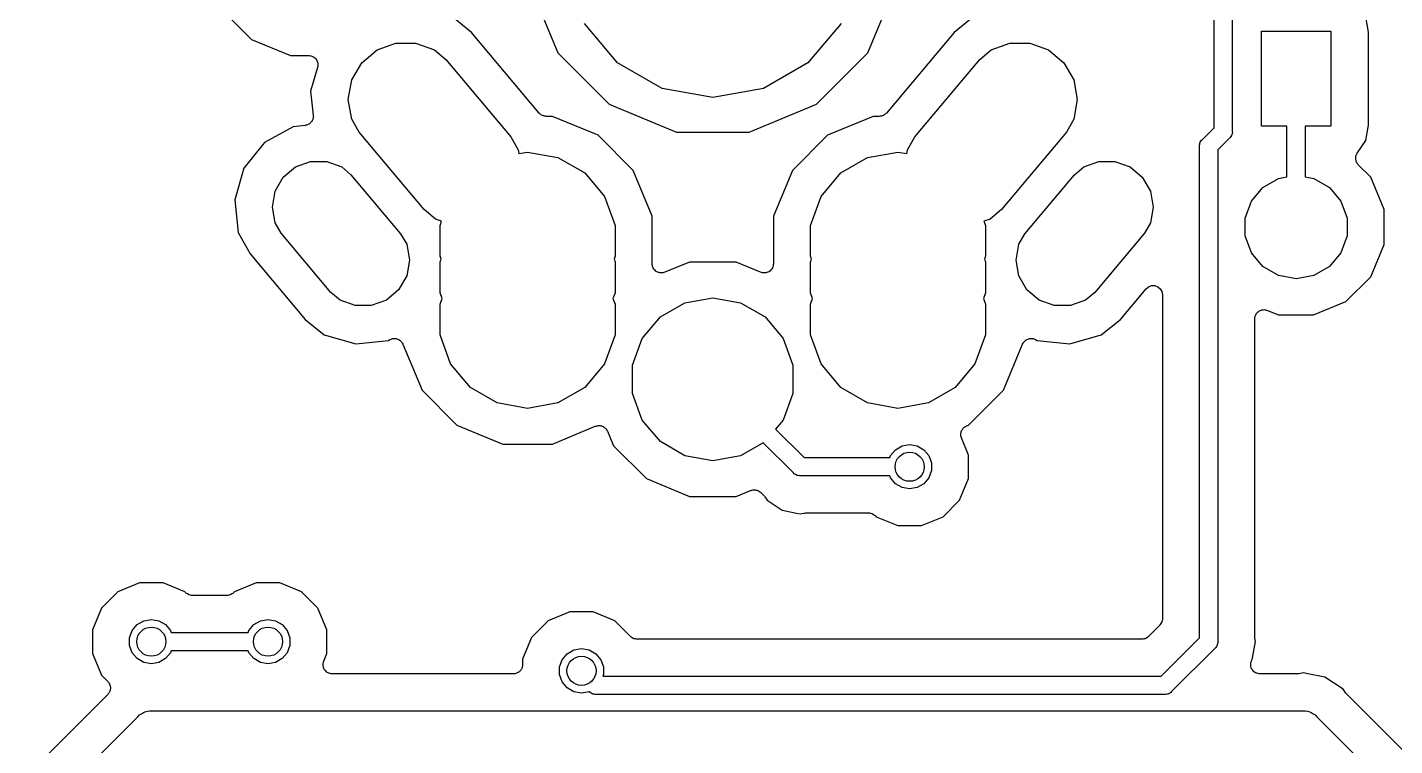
# Model space of a CAD drawing. Extents: x 61 to 194, y -153 to -61.
# Drawn here: x 117.6 to 136.35, y -99.93 to -90.07 of the extents above; entities that cross this region are included whole.
import ezdxf

# ---------------------------------------------------------------- set-up
doc = ezdxf.new("R2010")
doc.units = 0
doc.header["$MEASUREMENT"] = 0
doc.layers.add('BLACK', color=7, linetype='CONTINUOUS')

msp = doc.modelspace()

# ---------------------------------------------------------------- linework, layer by layer
at = {"layer": 'BLACK', "linetype": 'CONTINUOUS'}
for p, q in [((133.875, -91.4482), (133.875, -86.9518)), ((134.125, -86.9054), (134.125, -91.4945)), ((124.492, -89.4989), (124.874, -90.4207)), ((129.126, -90.4207), (129.508, -89.4989)), ((120.264, -89.8259), (120.674, -90.236)), ((123.69, -90.1397), (123.392, -89.9009)), ((130.608, -89.9009), (130.31, -90.1397)), ((135.995, -90.1375), (135.954, -89.9268)), ((124.619, -91.2466), (123.69, -90.1397)), ((125.695, -90.5557), (125.241, -90.0154)), ((128.759, -90.0154), (128.305, -90.5557)), ((130.31, -90.1397), (129.381, -91.2466)), ((134.525, -91.425), (134.525, -90.125)), ((134.525, -90.125), (135.475, -90.125)), ((135.475, -90.125), (135.475, -91.425)), ((135.995, -91.4125), (135.995, -90.1375)), ((120.674, -90.236), (121.21, -90.458)), ((122.185, -90.5554), (122.395, -90.3797)), ((122.395, -90.3797), (122.652, -90.2862)), ((122.652, -90.2862), (122.925, -90.2862)), ((122.925, -90.2862), (123.182, -90.3797)), ((123.182, -90.3797), (123.338, -90.5111)), ((130.662, -90.5111), (130.818, -90.3797)), ((130.818, -90.3797), (131.075, -90.2862)), ((131.075, -90.2862), (131.348, -90.2862)), ((131.348, -90.2862), (131.605, -90.3797)), ((131.605, -90.3797), (131.815, -90.5554)), ((121.21, -90.458), (121.458, -90.458)), ((121.458, -90.458), (121.465, -90.4592)), ((121.465, -90.4592), (121.472, -90.4588)), ((121.472, -90.4588), (121.487, -90.463)), ((121.487, -90.463), (121.502, -90.4657)), ((121.502, -90.4657), (121.508, -90.4691)), ((121.508, -90.4691), (121.515, -90.4711)), ((121.515, -90.4711), (121.527, -90.4801)), ((121.527, -90.4801), (121.54, -90.4877)), ((121.54, -90.4877), (121.545, -90.4931)), ((121.545, -90.4931), (121.55, -90.4972)), ((121.55, -90.4972), (121.559, -90.5098)), ((121.559, -90.5098), (121.568, -90.5215)), ((121.568, -90.5215), (121.571, -90.5281)), ((121.571, -90.5281), (121.575, -90.5339)), ((121.575, -90.5339), (121.578, -90.5486)), ((121.578, -90.5486), (121.583, -90.5629)), ((121.583, -90.5629), (121.583, -90.5699)), ((121.583, -90.5699), (121.585, -90.5767)), ((122.049, -90.7921), (122.185, -90.5554)), ((123.338, -90.5111), (124.229, -91.5726)), ((124.874, -90.4207), (125.579, -91.1262)), ((126.305, -90.9084), (125.695, -90.5557)), ((128.305, -90.5557), (127.695, -90.9084)), ((128.421, -91.1262), (129.126, -90.4207)), ((129.771, -91.5726), (130.662, -90.5111)), ((131.815, -90.5554), (131.951, -90.7921)), ((121.58, -90.6205), (121.485, -90.9472)), ((121.581, -90.6136), (121.58, -90.6205)), ((121.583, -90.6071), (121.581, -90.6136)), ((121.585, -90.5767), (121.583, -90.5918)), ((121.583, -90.5918), (121.583, -90.6071)), ((122.001, -91.0612), (122.049, -90.7921)), ((127, -91.0309), (126.305, -90.9084)), ((127.695, -90.9084), (127, -91.0309)), ((131.951, -90.7921), (131.999, -91.0612)), ((121.485, -90.9472), (121.521, -91.2766)), ((122.049, -91.3304), (122.001, -91.0612)), ((125.579, -91.1262), (126.501, -91.508)), ((127.499, -91.508), (128.421, -91.1262)), ((131.999, -91.0612), (131.951, -91.3304)), ((121.518, -91.3207), (121.514, -91.3308)), ((121.519, -91.3096), (121.518, -91.3207)), ((121.522, -91.2988), (121.519, -91.3096)), ((121.521, -91.2766), (121.52, -91.2877)), ((121.52, -91.2877), (121.522, -91.2988)), ((124.627, -91.2538), (124.619, -91.2466)), ((124.634, -91.2623), (124.627, -91.2538)), ((124.644, -91.2678), (124.634, -91.2623)), ((124.652, -91.275), (124.644, -91.2678)), ((124.663, -91.2788), (124.652, -91.275)), ((124.673, -91.2843), (124.663, -91.2788)), ((124.683, -91.2863), (124.673, -91.2843)), ((124.694, -91.2901), (124.683, -91.2863)), ((124.705, -91.2901), (124.694, -91.2901)), ((124.716, -91.292), (124.705, -91.2901)), ((124.8, -91.292), (124.716, -91.292)), ((125.428, -91.552), (124.8, -91.292)), ((129.2, -91.292), (128.572, -91.552)), ((129.284, -91.292), (129.2, -91.292)), ((129.295, -91.2901), (129.284, -91.292)), ((129.306, -91.2901), (129.295, -91.2901)), ((129.317, -91.2863), (129.306, -91.2901)), ((129.327, -91.2843), (129.317, -91.2863)), ((129.337, -91.2788), (129.327, -91.2843)), ((129.348, -91.275), (129.337, -91.2788)), ((129.356, -91.2678), (129.348, -91.275)), ((129.366, -91.2623), (129.356, -91.2678)), ((129.373, -91.2538), (129.366, -91.2623)), ((129.381, -91.2466), (129.373, -91.2538)), ((121.247, -91.4344), (120.852, -91.6512)), ((121.409, -91.4167), (121.247, -91.4344)), ((121.419, -91.4136), (121.409, -91.4167)), ((121.43, -91.4124), (121.419, -91.4136)), ((121.44, -91.4075), (121.43, -91.4124)), ((121.451, -91.4044), (121.44, -91.4075)), ((121.46, -91.3978), (121.451, -91.4044)), ((121.47, -91.3929), (121.46, -91.3978)), ((121.478, -91.3849), (121.47, -91.3929)), ((121.487, -91.3783), (121.478, -91.3849)), ((121.493, -91.3691), (121.487, -91.3783)), ((121.501, -91.361), (121.493, -91.3691)), ((121.505, -91.3509), (121.501, -91.361)), ((121.511, -91.3416), (121.505, -91.3509)), ((121.514, -91.3308), (121.511, -91.3416)), ((122.151, -91.5074), (122.049, -91.3304)), ((123.042, -92.5689), (122.151, -91.5074)), ((126.501, -91.508), (127.499, -91.508)), ((131.849, -91.5074), (130.958, -92.5689)), ((131.951, -91.3304), (131.849, -91.5074)), ((133.715, -91.6078), (133.875, -91.4482)), ((134.125, -91.4945), (134.126, -91.5111)), ((134.875, -91.425), (134.525, -91.425)), ((134.875, -92.1228), (134.875, -91.425)), ((135.475, -91.425), (135.125, -91.425)), ((135.125, -91.425), (135.125, -92.1228)), ((135.954, -91.6232), (135.995, -91.4125)), ((120.852, -91.6512), (120.57, -92.0027)), ((124.229, -91.5726), (124.331, -91.7496)), ((125.908, -92.0325), (125.428, -91.552)), ((128.572, -91.552), (128.092, -92.0325)), ((129.669, -91.7496), (129.771, -91.5726)), ((133.674, -91.6889), (133.678, -91.6729)), ((133.675, -91.7055), (133.674, -91.6889)), ((133.678, -91.6729), (133.681, -91.6566)), ((133.681, -91.6566), (133.684, -91.6518)), ((133.684, -91.6518), (133.685, -91.6464)), ((133.685, -91.6464), (133.694, -91.6328)), ((133.694, -91.6328), (133.703, -91.6184)), ((133.703, -91.6184), (133.715, -91.6078)), ((134.085, -91.5922), (133.925, -91.7518)), ((134.097, -91.5816), (134.085, -91.5922)), ((134.106, -91.5672), (134.097, -91.5816)), ((134.115, -91.5536), (134.106, -91.5672)), ((134.116, -91.5482), (134.115, -91.5536)), ((134.119, -91.5434), (134.116, -91.5482)), ((134.122, -91.5271), (134.119, -91.5434)), ((134.126, -91.5111), (134.122, -91.5271)), ((135.838, -91.7968), (135.954, -91.6232)), ((124.331, -91.7496), (124.341, -91.8025)), ((124.341, -91.8025), (124.46, -91.7815)), ((124.46, -91.7815), (124.877, -91.855)), ((124.877, -91.855), (125.243, -92.0666)), ((128.757, -92.0666), (129.123, -91.855)), ((129.123, -91.855), (129.54, -91.7815)), ((129.54, -91.7815), (129.659, -91.8025)), ((129.659, -91.8025), (129.669, -91.7496)), ((133.675, -98.4482), (133.675, -91.7055)), ((133.925, -91.7518), (133.925, -98.4946)), ((135.817, -91.8784), (135.818, -91.8578)), ((135.817, -91.8797), (135.817, -91.8784)), ((135.817, -91.8811), (135.817, -91.8797)), ((135.823, -91.901), (135.817, -91.8811)), ((135.818, -91.8578), (135.82, -91.8371)), ((135.82, -91.8344), (135.829, -91.8157)), ((135.82, -91.8358), (135.82, -91.8344)), ((135.82, -91.8371), (135.82, -91.8358)), ((135.829, -91.8157), (135.838, -91.7968)), ((120.57, -92.0027), (120.444, -92.4354)), ((121.109, -92.1282), (121.277, -91.9865)), ((121.277, -91.9865), (121.484, -91.9111)), ((121.484, -91.9111), (121.705, -91.9111)), ((121.705, -91.9111), (121.912, -91.9865)), ((121.912, -91.9865), (122.038, -92.0925)), ((125.243, -92.0666), (125.515, -92.3907)), ((126.168, -92.6603), (125.908, -92.0325)), ((128.092, -92.0325), (127.832, -92.6603)), ((128.485, -92.3907), (128.757, -92.0666)), ((131.962, -92.0925), (132.088, -91.9865)), ((132.088, -91.9865), (132.295, -91.9111)), ((132.295, -91.9111), (132.516, -91.9111)), ((132.516, -91.9111), (132.723, -91.9865)), ((132.723, -91.9865), (132.891, -92.1282)), ((135.828, -91.921), (135.823, -91.901)), ((135.829, -91.9221), (135.828, -91.921)), ((135.829, -91.9235), (135.829, -91.9221)), ((135.841, -91.9402), (135.829, -91.9235)), ((135.853, -91.9571), (135.841, -91.9402)), ((136.023, -92.1266), (135.853, -91.9571)), ((120.998, -92.3191), (121.109, -92.1282)), ((122.038, -92.0925), (122.719, -92.904)), ((131.281, -92.904), (131.962, -92.0925)), ((132.891, -92.1282), (133.002, -92.3191)), ((134.544, -92.2667), (134.757, -92.1435)), ((134.757, -92.1435), (134.875, -92.1228)), ((135.125, -92.1228), (135.243, -92.1435)), ((135.243, -92.1435), (135.456, -92.2667)), ((136.207, -92.57), (136.023, -92.1266)), ((120.444, -92.4354), (120.493, -92.8835)), ((120.96, -92.5361), (120.998, -92.3191)), ((125.515, -92.3907), (125.66, -92.7884)), ((128.34, -92.7884), (128.485, -92.3907)), ((133.002, -92.3191), (133.04, -92.5361)), ((134.386, -92.4554), (134.544, -92.2667)), ((135.456, -92.2667), (135.614, -92.4554)), ((120.998, -92.7532), (120.96, -92.5361)), ((123.198, -92.7003), (123.042, -92.5689)), ((130.958, -92.5689), (130.802, -92.7003)), ((133.04, -92.5361), (133.002, -92.7532)), ((134.302, -92.6868), (134.386, -92.4554)), ((135.614, -92.4554), (135.698, -92.6868)), ((136.207, -93.05), (136.207, -92.57)), ((121.081, -92.896), (120.998, -92.7532)), ((123.281, -92.7304), (123.198, -92.7003)), ((123.26, -92.7884), (123.281, -92.7304)), ((123.26, -93.2116), (123.26, -92.7884)), ((125.66, -92.7884), (125.66, -93.2116)), ((126.168, -93.3141), (126.168, -92.6603)), ((127.832, -92.6603), (127.832, -93.3141)), ((128.34, -93.2116), (128.34, -92.7884)), ((130.802, -92.7003), (130.719, -92.7304)), ((130.719, -92.7304), (130.74, -92.7884)), ((130.74, -92.7884), (130.74, -93.2116)), ((133.002, -92.7532), (132.919, -92.896)), ((134.302, -92.9332), (134.302, -92.6868)), ((135.698, -92.6868), (135.698, -92.9332)), ((120.493, -92.8835), (120.655, -93.1789)), ((121.762, -93.7075), (121.081, -92.896)), ((122.719, -92.904), (122.802, -93.0468)), ((131.198, -93.0468), (131.281, -92.904)), ((132.919, -92.896), (132.238, -93.7075)), ((134.386, -93.1646), (134.302, -92.9332)), ((135.698, -92.9332), (135.614, -93.1646)), ((120.655, -93.1789), (121.409, -94.0776)), ((122.802, -93.0468), (122.84, -93.2639)), ((131.16, -93.2639), (131.198, -93.0468)), ((134.544, -93.3533), (134.386, -93.1646)), ((135.614, -93.1646), (135.456, -93.3533)), ((136.023, -93.4934), (136.207, -93.05)), ((122.84, -93.2639), (122.802, -93.4809)), ((123.274, -93.25), (123.26, -93.2116)), ((123.26, -93.2884), (123.274, -93.25)), ((123.26, -93.7116), (123.26, -93.2884)), ((125.66, -93.2116), (125.646, -93.25)), ((125.646, -93.25), (125.66, -93.2884)), ((125.66, -93.2884), (125.66, -93.7116)), ((126.17, -93.3277), (126.168, -93.3141)), ((126.171, -93.3416), (126.17, -93.3277)), ((126.174, -93.3493), (126.171, -93.3416)), ((126.176, -93.3575), (126.174, -93.3493)), ((126.183, -93.3695), (126.176, -93.3575)), ((126.188, -93.3823), (126.183, -93.3695)), ((126.194, -93.3885), (126.188, -93.3823)), ((126.68, -93.292), (126.344, -93.4314)), ((127.32, -93.292), (126.68, -93.292)), ((127.656, -93.4314), (127.32, -93.292)), ((127.812, -93.3823), (127.806, -93.3885)), ((127.817, -93.3695), (127.812, -93.3823)), ((127.824, -93.3575), (127.817, -93.3695)), ((127.826, -93.3493), (127.824, -93.3575)), ((127.829, -93.3416), (127.826, -93.3493)), ((127.83, -93.3277), (127.829, -93.3416)), ((127.832, -93.3141), (127.83, -93.3277)), ((128.354, -93.25), (128.34, -93.2116)), ((128.34, -93.2884), (128.354, -93.25)), ((128.34, -93.7116), (128.34, -93.2884)), ((130.74, -93.2116), (130.726, -93.25)), ((130.726, -93.25), (130.74, -93.2884)), ((130.74, -93.2884), (130.74, -93.7116)), ((131.198, -93.4809), (131.16, -93.2639)), ((134.757, -93.4765), (134.544, -93.3533)), ((135.456, -93.3533), (135.243, -93.4765)), ((122.802, -93.4809), (122.691, -93.6718)), ((126.198, -93.3957), (126.194, -93.3885)), ((126.208, -93.4046), (126.198, -93.3957)), ((126.218, -93.4148), (126.208, -93.4046)), ((126.225, -93.4187), (126.218, -93.4148)), ((126.231, -93.4241), (126.225, -93.4187)), ((126.245, -93.4288), (126.231, -93.4241)), ((126.257, -93.4352), (126.245, -93.4288)), ((126.265, -93.4363), (126.257, -93.4352)), ((126.273, -93.4391), (126.265, -93.4363)), ((126.287, -93.4391), (126.273, -93.4391)), ((126.301, -93.4409), (126.287, -93.4391)), ((126.309, -93.4391), (126.301, -93.4409)), ((126.317, -93.4391), (126.309, -93.4391)), ((126.33, -93.4344), (126.317, -93.4391)), ((126.344, -93.4314), (126.33, -93.4344)), ((127.67, -93.4344), (127.656, -93.4314)), ((127.683, -93.4391), (127.67, -93.4344)), ((127.691, -93.4391), (127.683, -93.4391)), ((127.699, -93.4409), (127.691, -93.4391)), ((127.713, -93.4391), (127.699, -93.4409)), ((127.727, -93.4391), (127.713, -93.4391)), ((127.735, -93.4363), (127.727, -93.4391)), ((127.743, -93.4352), (127.735, -93.4363)), ((127.755, -93.4288), (127.743, -93.4352)), ((127.768, -93.4241), (127.755, -93.4288)), ((127.775, -93.4187), (127.768, -93.4241)), ((127.782, -93.4148), (127.775, -93.4187)), ((127.792, -93.4046), (127.782, -93.4148)), ((127.802, -93.3957), (127.792, -93.4046)), ((127.806, -93.3885), (127.802, -93.3957)), ((131.309, -93.6718), (131.198, -93.4809)), ((135, -93.5193), (134.757, -93.4765)), ((135.243, -93.4765), (135, -93.5193)), ((135.683, -93.8328), (136.023, -93.4934)), ((121.888, -93.8135), (121.762, -93.7075)), ((122.691, -93.6718), (122.523, -93.8135)), ((123.289, -93.79), (123.26, -93.7116)), ((125.66, -93.7116), (125.631, -93.79)), ((128.369, -93.79), (128.34, -93.7116)), ((130.74, -93.7116), (130.711, -93.79)), ((131.477, -93.8135), (131.309, -93.6718)), ((132.238, -93.7075), (132.112, -93.8135)), ((132.591, -94.0776), (132.943, -93.6583)), ((132.943, -93.6583), (132.977, -93.63)), ((132.977, -93.63), (133.018, -93.6149)), ((133.018, -93.6149), (133.062, -93.6149)), ((133.062, -93.6149), (133.104, -93.63)), ((133.104, -93.63), (133.137, -93.6583)), ((133.137, -93.6583), (133.159, -93.6965)), ((133.159, -93.6965), (133.167, -93.74)), ((133.167, -93.74), (133.167, -93.74)), ((133.167, -93.74), (133.167, -98.1852)), ((122.095, -93.8889), (121.888, -93.8135)), ((122.316, -93.8889), (122.095, -93.8889)), ((122.523, -93.8135), (122.316, -93.8889)), ((123.26, -93.8684), (123.289, -93.79)), ((123.26, -94.2916), (123.26, -93.8684)), ((125.631, -93.79), (125.66, -93.8684)), ((125.66, -93.8684), (125.66, -94.2916)), ((126.282, -94.0444), (126.618, -93.8504)), ((126.618, -93.8504), (127, -93.783)), ((127, -93.783), (127.382, -93.8504)), ((127.382, -93.8504), (127.718, -94.0444)), ((128.34, -93.8684), (128.369, -93.79)), ((128.34, -94.2916), (128.34, -93.8684)), ((130.711, -93.79), (130.74, -93.8684)), ((130.74, -93.8684), (130.74, -94.2916)), ((131.684, -93.8889), (131.477, -93.8135)), ((131.905, -93.8889), (131.684, -93.8889)), ((132.112, -93.8135), (131.905, -93.8889)), ((134.53, -93.9489), (134.538, -93.946)), ((134.538, -93.946), (134.552, -93.946)), ((134.552, -93.946), (134.566, -93.9442)), ((134.566, -93.9442), (134.574, -93.946)), ((134.574, -93.946), (134.582, -93.946)), ((134.582, -93.946), (134.595, -93.9508)), ((135.24, -94.0165), (135.683, -93.8328)), ((121.409, -94.0776), (121.672, -94.2885)), ((126.033, -94.3415), (126.282, -94.0444)), ((127.718, -94.0444), (127.967, -94.3415)), ((132.328, -94.2885), (132.591, -94.0776)), ((134.433, -94.0711), (134.435, -94.0575)), ((134.433, -98.4252), (134.433, -94.0711)), ((134.435, -94.0575), (134.436, -94.0436)), ((134.436, -94.0436), (134.439, -94.0359)), ((134.439, -94.0359), (134.441, -94.0277)), ((134.441, -94.0277), (134.448, -94.0157)), ((134.448, -94.0157), (134.453, -94.0029)), ((134.453, -94.0029), (134.459, -93.9967)), ((134.459, -93.9967), (134.463, -93.9895)), ((134.463, -93.9895), (134.473, -93.9806)), ((134.473, -93.9806), (134.483, -93.9704)), ((134.483, -93.9704), (134.49, -93.9665)), ((134.49, -93.9665), (134.496, -93.9611)), ((134.496, -93.9611), (134.51, -93.9564)), ((134.51, -93.9564), (134.522, -93.95)), ((134.522, -93.95), (134.53, -93.9489)), ((134.595, -93.9508), (134.609, -93.9538)), ((134.609, -93.9538), (134.76, -94.0165)), ((134.76, -94.0165), (135.24, -94.0165)), ((121.672, -94.2885), (122.105, -94.4147)), ((123.405, -94.6893), (123.26, -94.2916)), ((125.66, -94.2916), (125.515, -94.6893)), ((128.485, -94.6893), (128.34, -94.2916)), ((130.74, -94.2916), (130.595, -94.6893)), ((131.895, -94.4147), (132.328, -94.2885)), ((122.105, -94.4147), (122.553, -94.3656)), ((122.553, -94.3656), (122.573, -94.3547)), ((122.573, -94.3547), (122.59, -94.3489)), ((122.59, -94.3489), (122.606, -94.342)), ((122.606, -94.342), (122.61, -94.3418)), ((122.61, -94.3418), (122.614, -94.3405)), ((122.614, -94.3405), (122.632, -94.3409)), ((122.632, -94.3409), (122.65, -94.3401)), ((122.65, -94.3401), (122.654, -94.3414)), ((122.654, -94.3414), (122.658, -94.3415)), ((122.658, -94.3415), (122.675, -94.348)), ((122.675, -94.348), (122.692, -94.3534)), ((122.692, -94.3534), (122.696, -94.3559)), ((122.696, -94.3559), (122.7, -94.3574)), ((122.7, -94.3574), (122.713, -94.3693)), ((122.713, -94.3693), (122.727, -94.3802)), ((122.727, -94.3802), (122.73, -94.3838)), ((122.73, -94.3838), (122.733, -94.3865)), ((122.733, -94.3865), (122.741, -94.4023)), ((122.741, -94.4023), (122.751, -94.4174)), ((122.751, -94.4174), (123.012, -95.0475)), ((125.9, -94.706), (126.033, -94.3415)), ((127.967, -94.3415), (128.1, -94.706)), ((130.988, -95.0475), (131.249, -94.4174)), ((131.249, -94.4174), (131.259, -94.4023)), ((131.259, -94.4023), (131.267, -94.3865)), ((131.267, -94.3865), (131.27, -94.3838)), ((131.27, -94.3838), (131.273, -94.3802)), ((131.273, -94.3802), (131.287, -94.3693)), ((131.287, -94.3693), (131.3, -94.3574)), ((131.3, -94.3574), (131.304, -94.3559)), ((131.304, -94.3559), (131.308, -94.3534)), ((131.308, -94.3534), (131.325, -94.348)), ((131.325, -94.348), (131.342, -94.3415)), ((131.342, -94.3415), (131.346, -94.3414)), ((131.346, -94.3414), (131.35, -94.3401)), ((131.35, -94.3401), (131.368, -94.3409)), ((131.368, -94.3409), (131.386, -94.3405)), ((131.386, -94.3405), (131.39, -94.3418)), ((131.39, -94.3418), (131.394, -94.342)), ((131.394, -94.342), (131.41, -94.3489)), ((131.41, -94.3489), (131.427, -94.3547)), ((131.427, -94.3547), (131.447, -94.3656)), ((131.447, -94.3656), (131.895, -94.4147)), ((123.677, -95.0134), (123.405, -94.6893)), ((125.515, -94.6893), (125.243, -95.0134)), ((128.757, -95.0134), (128.485, -94.6893)), ((130.595, -94.6893), (130.323, -95.0134)), ((125.9, -95.094), (125.9, -94.706)), ((128.1, -94.706), (128.1, -95.094)), ((123.012, -95.0475), (123.492, -95.528)), ((124.043, -95.225), (123.677, -95.0134)), ((125.243, -95.0134), (124.877, -95.225)), ((129.123, -95.225), (128.757, -95.0134)), ((130.323, -95.0134), (129.957, -95.225)), ((130.508, -95.528), (130.988, -95.0475)), ((124.46, -95.2985), (124.043, -95.225)), ((124.877, -95.225), (124.46, -95.2985)), ((126.033, -95.4585), (125.9, -95.094)), ((128.1, -95.094), (127.967, -95.4585)), ((129.54, -95.2985), (129.123, -95.225)), ((129.957, -95.225), (129.54, -95.2985)), ((123.492, -95.528), (124.12, -95.788)), ((124.8, -95.788), (125.389, -95.544)), ((125.389, -95.544), (125.4, -95.5416)), ((125.4, -95.5416), (125.41, -95.5373)), ((125.41, -95.5373), (125.421, -95.5369)), ((125.421, -95.5369), (125.432, -95.5345)), ((125.432, -95.5345), (125.443, -95.5359)), ((125.443, -95.5359), (125.454, -95.5354)), ((125.454, -95.5354), (125.465, -95.5388)), ((125.465, -95.5388), (125.476, -95.5402)), ((125.476, -95.5402), (125.485, -95.5453)), ((125.485, -95.5453), (125.496, -95.5487)), ((125.496, -95.5487), (125.505, -95.5554)), ((125.505, -95.5554), (125.515, -95.5606)), ((125.515, -95.5606), (125.522, -95.5688)), ((125.522, -95.5688), (125.531, -95.5755)), ((125.531, -95.5755), (125.537, -95.5849)), ((125.537, -95.5849), (125.545, -95.5931)), ((125.545, -95.5931), (125.549, -95.6034)), ((125.549, -95.6034), (125.555, -95.6127)), ((125.555, -95.6127), (125.637, -95.8109)), ((126.282, -95.7556), (126.033, -95.4585)), ((127.967, -95.4585), (127.861, -95.5847)), ((127.861, -95.5847), (128.252, -95.975)), ((130.403, -95.6402), (130.406, -95.6296)), ((130.406, -95.6296), (130.407, -95.6186)), ((130.407, -95.6186), (130.412, -95.6087)), ((130.412, -95.6087), (130.416, -95.5981)), ((130.416, -95.5981), (130.423, -95.5893)), ((130.423, -95.5893), (130.428, -95.5795)), ((130.428, -95.5795), (130.436, -95.5719)), ((130.436, -95.5719), (130.443, -95.5631)), ((130.443, -95.5631), (130.452, -95.5572)), ((130.452, -95.5572), (130.46, -95.5497)), ((130.46, -95.5497), (130.47, -95.5454)), ((130.47, -95.5454), (130.48, -95.5394)), ((130.48, -95.5394), (130.508, -95.528)), ((124.12, -95.788), (124.8, -95.788)), ((125.637, -95.8109), (126.089, -96.2632)), ((126.618, -95.9496), (126.282, -95.7556)), ((127.693, -95.77), (127.382, -95.9496)), ((128.108, -96.1845), (127.693, -95.77)), ((129.504, -95.8666), (129.596, -95.8137)), ((129.596, -95.8137), (129.7, -95.7954)), ((129.7, -95.7954), (129.804, -95.8137)), ((129.804, -95.8137), (129.896, -95.8666)), ((130.402, -95.6623), (130.403, -95.6513)), ((130.404, -95.6731), (130.402, -95.6623)), ((130.403, -95.6513), (130.403, -95.6402)), ((130.404, -95.6843), (130.404, -95.6731)), ((130.409, -95.6945), (130.404, -95.6843)), ((130.411, -95.7054), (130.409, -95.6945)), ((130.508, -95.9393), (130.411, -95.7054)), ((127, -96.017), (126.618, -95.9496)), ((127.382, -95.9496), (127, -96.017)), ((128.252, -95.975), (129.426, -95.975)), ((129.426, -95.975), (129.436, -95.9477)), ((129.436, -95.9477), (129.504, -95.8666)), ((129.896, -95.8666), (129.964, -95.9477)), ((129.964, -95.9477), (130, -96.0471)), ((130.508, -96.2607), (130.508, -95.9393)), ((128.118, -96.1972), (128.108, -96.1845)), ((128.133, -96.2055), (128.118, -96.1972)), ((130, -96.1529), (129.964, -96.2523)), ((130, -96.0471), (130, -96.1529)), ((126.089, -96.2632), (126.68, -96.508)), ((128.146, -96.215), (128.133, -96.2055)), ((128.152, -96.2165), (128.146, -96.215)), ((128.157, -96.2193), (128.152, -96.2165)), ((128.173, -96.2222), (128.157, -96.2193)), ((128.189, -96.2264), (128.173, -96.2222)), ((128.205, -96.225), (128.189, -96.2264)), ((129.426, -96.225), (128.205, -96.225)), ((129.436, -96.2523), (129.426, -96.225)), ((129.504, -96.3334), (129.436, -96.2523)), ((129.596, -96.3863), (129.504, -96.3334)), ((129.896, -96.3334), (129.804, -96.3863)), ((129.964, -96.2523), (129.896, -96.3334)), ((130.385, -96.5577), (130.508, -96.2607)), ((126.68, -96.508), (127.32, -96.508)), ((127.32, -96.508), (127.519, -96.4254)), ((127.519, -96.4254), (127.527, -96.4236)), ((127.527, -96.4236), (127.535, -96.42)), ((127.535, -96.42), (127.549, -96.4188)), ((127.549, -96.4188), (127.562, -96.4158)), ((127.562, -96.4158), (127.571, -96.4169)), ((127.571, -96.4169), (127.579, -96.4162)), ((127.579, -96.4162), (127.592, -96.4198)), ((127.592, -96.4198), (127.606, -96.4216)), ((127.606, -96.4216), (127.614, -96.4255)), ((127.614, -96.4255), (127.622, -96.4276)), ((127.622, -96.4276), (127.633, -96.4356)), ((127.633, -96.4356), (127.645, -96.442)), ((127.645, -96.442), (127.651, -96.4481)), ((127.651, -96.4481), (127.658, -96.4529)), ((127.658, -96.4529), (127.699, -96.4947)), ((127.699, -96.4947), (127.707, -96.5049)), ((127.707, -96.5049), (127.715, -96.5139)), ((127.715, -96.5139), (127.744, -96.5564)), ((127.744, -96.5564), (127.953, -96.6963)), ((129.7, -96.4046), (129.596, -96.3863)), ((129.804, -96.3863), (129.7, -96.4046)), ((130.158, -96.785), (130.385, -96.5577)), ((127.953, -96.6963), (128.15, -96.7354)), ((128.15, -96.7354), (128.15, -96.7354)), ((128.15, -96.7354), (128.2, -96.7454)), ((128.2, -96.7454), (128.25, -96.7354)), ((128.25, -96.7354), (128.263, -96.7352)), ((128.263, -96.7352), (128.275, -96.733)), ((128.275, -96.733), (129.138, -96.733)), ((129.138, -96.733), (129.143, -96.734)), ((129.143, -96.734), (129.149, -96.7335)), ((129.149, -96.7335), (129.165, -96.7378)), ((129.165, -96.7378), (129.181, -96.7407)), ((129.181, -96.7407), (129.186, -96.7435)), ((129.186, -96.7435), (129.191, -96.7449)), ((129.191, -96.7449), (129.205, -96.7544)), ((129.205, -96.7544), (129.219, -96.7627)), ((129.219, -96.7627), (129.223, -96.767)), ((129.223, -96.767), (129.228, -96.7702)), ((129.228, -96.7702), (129.242, -96.785)), ((129.242, -96.785), (129.539, -96.908)), ((129.539, -96.908), (129.861, -96.908)), ((129.861, -96.908), (130.158, -96.785)), ((119.139, -97.692), (118.842, -97.815)), ((119.461, -97.692), (119.139, -97.692)), ((119.758, -97.815), (119.461, -97.692)), ((120.739, -97.692), (120.442, -97.815)), ((121.061, -97.692), (120.739, -97.692)), ((121.358, -97.815), (121.061, -97.692)), ((118.842, -97.815), (118.615, -98.0423)), ((119.772, -97.8298), (119.758, -97.815)), ((119.777, -97.833), (119.772, -97.8298)), ((119.781, -97.8373), (119.777, -97.833)), ((119.795, -97.8456), (119.781, -97.8373)), ((119.809, -97.8551), (119.795, -97.8456)), ((119.814, -97.8565), (119.809, -97.8551)), ((119.819, -97.8593), (119.814, -97.8565)), ((119.835, -97.8622), (119.819, -97.8593)), ((119.851, -97.8665), (119.835, -97.8622)), ((119.857, -97.866), (119.851, -97.8665)), ((119.862, -97.867), (119.857, -97.866)), ((120.338, -97.867), (119.862, -97.867)), ((120.343, -97.866), (120.338, -97.867)), ((120.349, -97.8665), (120.343, -97.866)), ((120.365, -97.8622), (120.349, -97.8665)), ((120.381, -97.8593), (120.365, -97.8622)), ((120.386, -97.8565), (120.381, -97.8593)), ((120.391, -97.8551), (120.386, -97.8565)), ((120.405, -97.8456), (120.391, -97.8551)), ((120.419, -97.8373), (120.405, -97.8456)), ((120.423, -97.833), (120.419, -97.8373)), ((120.428, -97.8298), (120.423, -97.833)), ((120.442, -97.815), (120.428, -97.8298)), ((121.585, -98.0423), (121.358, -97.815)), ((118.615, -98.0423), (118.492, -98.3393)), ((121.708, -98.3393), (121.585, -98.0423)), ((119.104, -98.2666), (119.196, -98.2137)), ((119.196, -98.2137), (119.3, -98.1954)), ((119.3, -98.1954), (119.404, -98.2137)), ((119.404, -98.2137), (119.496, -98.2666)), ((120.704, -98.2666), (120.796, -98.2137)), ((120.796, -98.2137), (120.9, -98.1954)), ((120.9, -98.1954), (121.004, -98.2137)), ((121.004, -98.2137), (121.096, -98.2666)), ((124.742, -98.215), (124.515, -98.4423)), ((125.039, -98.092), (124.742, -98.215)), ((125.361, -98.092), (125.039, -98.092)), ((125.658, -98.215), (125.361, -98.092)), ((125.872, -98.4298), (125.658, -98.215)), ((133.146, -98.2525), (133.137, -98.2668)), ((133.155, -98.2389), (133.146, -98.2525)), ((133.157, -98.2335), (133.155, -98.2389)), ((133.159, -98.2286), (133.157, -98.2335)), ((133.162, -98.2123), (133.159, -98.2286)), ((133.167, -98.1963), (133.162, -98.2123)), ((133.167, -98.1852), (133.166, -98.1907)), ((133.166, -98.1907), (133.167, -98.1963)), ((118.492, -98.3393), (118.492, -98.6607)), ((119, -98.4471), (119.036, -98.3477)), ((119, -98.5529), (119, -98.4471)), ((119.036, -98.3477), (119.104, -98.2666)), ((119.496, -98.2666), (119.564, -98.3477)), ((119.564, -98.3477), (119.574, -98.375)), ((119.574, -98.375), (120.626, -98.375)), ((120.626, -98.375), (120.636, -98.3477)), ((120.636, -98.3477), (120.704, -98.2666)), ((121.096, -98.2666), (121.164, -98.3477)), ((121.164, -98.3477), (121.2, -98.4471)), ((121.2, -98.4471), (121.2, -98.5529)), ((121.708, -98.6607), (121.708, -98.3393)), ((124.515, -98.4423), (124.392, -98.7393)), ((125.877, -98.433), (125.872, -98.4298)), ((125.881, -98.4373), (125.877, -98.433)), ((125.895, -98.4456), (125.881, -98.4373)), ((125.909, -98.4551), (125.895, -98.4456)), ((132.952, -98.4456), (132.939, -98.4551)), ((132.967, -98.4373), (132.952, -98.4456)), ((132.97, -98.433), (132.967, -98.4373)), ((132.975, -98.4298), (132.97, -98.433)), ((133.13, -98.275), (132.975, -98.4298)), ((133.133, -98.2704), (133.13, -98.275)), ((133.137, -98.2668), (133.133, -98.2704)), ((134.435, -98.4374), (134.433, -98.4252)), ((134.435, -98.4499), (134.435, -98.4374)), ((119.036, -98.6523), (119, -98.5529)), ((119.574, -98.625), (119.564, -98.6523)), ((120.626, -98.625), (119.574, -98.625)), ((120.636, -98.6523), (120.626, -98.625)), ((121.2, -98.5529), (121.164, -98.6523)), ((125.004, -98.6666), (125.096, -98.6137)), ((125.096, -98.6137), (125.2, -98.5954)), ((125.2, -98.5954), (125.304, -98.6137)), ((125.304, -98.6137), (125.396, -98.6666)), ((125.914, -98.4565), (125.909, -98.4551)), ((125.919, -98.4593), (125.914, -98.4565)), ((125.935, -98.4622), (125.919, -98.4593)), ((125.951, -98.4665), (125.935, -98.4622)), ((125.957, -98.466), (125.951, -98.4665)), ((125.962, -98.467), (125.957, -98.466)), ((132.885, -98.467), (125.962, -98.467)), ((132.891, -98.466), (132.885, -98.467)), ((132.896, -98.4665), (132.891, -98.466)), ((132.912, -98.4622), (132.896, -98.4665)), ((132.929, -98.4593), (132.912, -98.4622)), ((132.933, -98.4565), (132.929, -98.4593)), ((132.939, -98.4551), (132.933, -98.4565)), ((133.148, -98.975), (133.675, -98.4482)), ((133.885, -98.5922), (133.292, -99.1845)), ((133.897, -98.5816), (133.885, -98.5922)), ((133.906, -98.5672), (133.897, -98.5816)), ((133.915, -98.5536), (133.906, -98.5672)), ((133.916, -98.5482), (133.915, -98.5536)), ((133.919, -98.5434), (133.916, -98.5482)), ((133.922, -98.5271), (133.919, -98.5434)), ((133.926, -98.5111), (133.922, -98.5271)), ((133.925, -98.4946), (133.926, -98.5111)), ((134.396, -98.7487), (134.435, -98.5501)), ((134.445, -98.5), (134.435, -98.4499)), ((134.435, -98.5501), (134.445, -98.5)), ((134.435, -98.5501), (134.435, -98.5501)), ((118.492, -98.6607), (118.615, -98.9577)), ((119.104, -98.7334), (119.036, -98.6523)), ((119.196, -98.7863), (119.104, -98.7334)), ((119.3, -98.8046), (119.196, -98.7863)), ((119.404, -98.7863), (119.3, -98.8046)), ((119.496, -98.7334), (119.404, -98.7863)), ((119.564, -98.6523), (119.496, -98.7334)), ((120.704, -98.7334), (120.636, -98.6523)), ((120.796, -98.7863), (120.704, -98.7334)), ((120.9, -98.8046), (120.796, -98.7863)), ((121.004, -98.7863), (120.9, -98.8046)), ((121.096, -98.7334), (121.004, -98.7863)), ((121.164, -98.6523), (121.096, -98.7334)), ((121.655, -98.8095), (121.656, -98.8013)), ((121.656, -98.8232), (121.655, -98.8095)), ((121.656, -98.7929), (121.661, -98.7799)), ((121.656, -98.8013), (121.656, -98.7929)), ((121.661, -98.7799), (121.664, -98.7664)), ((121.664, -98.7664), (121.708, -98.6607)), ((124.392, -98.815), (124.39, -98.8259)), ((124.392, -98.7393), (124.392, -98.815)), ((124.9, -98.8471), (124.936, -98.7477)), ((124.936, -98.7477), (125.004, -98.6666)), ((125.396, -98.6666), (125.464, -98.7477)), ((125.464, -98.7477), (125.5, -98.8471)), ((134.377, -98.8288), (134.378, -98.8109)), ((134.378, -98.7929), (134.38, -98.789)), ((134.378, -98.8109), (134.378, -98.7929)), ((134.38, -98.7848), (134.387, -98.7684)), ((134.38, -98.789), (134.38, -98.7848)), ((134.387, -98.7684), (134.394, -98.7515)), ((134.394, -98.7515), (134.396, -98.7487)), ((118.615, -98.9577), (118.703, -99.0455)), ((121.656, -98.8371), (121.656, -98.8232)), ((121.659, -98.8449), (121.656, -98.8371)), ((121.66, -98.8532), (121.659, -98.8449)), ((121.667, -98.8655), (121.66, -98.8532)), ((121.672, -98.8785), (121.667, -98.8655)), ((121.677, -98.8849), (121.672, -98.8785)), ((121.681, -98.8923), (121.677, -98.8849)), ((121.691, -98.9017), (121.681, -98.8923)), ((121.7, -98.9123), (121.691, -98.9017)), ((121.707, -98.9165), (121.7, -98.9123)), ((121.713, -98.9221), (121.707, -98.9165)), ((121.726, -98.9274), (121.713, -98.9221)), ((121.738, -98.9343), (121.726, -98.9274)), ((121.746, -98.9358), (121.738, -98.9343)), ((121.754, -98.939), (121.746, -98.9358)), ((121.768, -98.9396), (121.754, -98.939)), ((121.782, -98.942), (121.768, -98.9396)), ((124.265, -98.942), (121.782, -98.942)), ((124.276, -98.9401), (124.265, -98.942)), ((124.287, -98.9401), (124.276, -98.9401)), ((124.297, -98.9363), (124.287, -98.9401)), ((124.308, -98.9343), (124.297, -98.9363)), ((124.318, -98.9288), (124.308, -98.9343)), ((124.328, -98.925), (124.318, -98.9288)), ((124.337, -98.9178), (124.328, -98.925)), ((124.347, -98.9123), (124.337, -98.9178)), ((124.354, -98.9038), (124.347, -98.9123)), ((124.362, -98.8966), (124.354, -98.9038)), ((124.368, -98.887), (124.362, -98.8966)), ((124.375, -98.8785), (124.368, -98.887)), ((124.379, -98.8681), (124.375, -98.8785)), ((124.384, -98.8584), (124.379, -98.8681)), ((124.386, -98.8475), (124.384, -98.8584)), ((124.39, -98.8371), (124.386, -98.8475)), ((124.39, -98.8259), (124.39, -98.8371)), ((124.9, -98.9529), (124.9, -98.8471)), ((124.936, -99.0523), (124.9, -98.9529)), ((125.5, -98.9529), (125.492, -98.975)), ((125.492, -98.975), (133.148, -98.975)), ((125.5, -98.8471), (125.5, -98.9529)), ((134.378, -98.8329), (134.377, -98.8288)), ((134.378, -98.8371), (134.378, -98.8329)), ((134.385, -98.8539), (134.378, -98.8371)), ((134.39, -98.8712), (134.385, -98.8539)), ((134.392, -98.8746), (134.39, -98.8712)), ((134.394, -98.8785), (134.392, -98.8746)), ((134.405, -98.8923), (134.394, -98.8785)), ((134.416, -98.9067), (134.405, -98.8923)), ((134.419, -98.9091), (134.416, -98.9067)), ((134.422, -98.9123), (134.419, -98.9091)), ((134.437, -98.9213), (134.422, -98.9123)), ((134.452, -98.9312), (134.437, -98.9213)), ((134.456, -98.9322), (134.452, -98.9312)), ((134.46, -98.9343), (134.456, -98.9322)), ((134.478, -98.9375), (134.46, -98.9343)), ((134.495, -98.9417), (134.478, -98.9375)), ((134.499, -98.9413), (134.495, -98.9417)), ((134.504, -98.942), (134.499, -98.9413)), ((135.013, -98.942), (134.504, -98.942)), ((135.025, -98.9398), (135.013, -98.942)), ((135.038, -98.9396), (135.025, -98.9398)), ((135.1, -98.9272), (135.038, -98.9396)), ((135.162, -98.9396), (135.1, -98.9272)), ((135.396, -98.986), (135.162, -98.9396)), ((135.162, -98.9396), (135.162, -98.9396)), ((135.646, -99.1535), (135.396, -98.986)), ((118.703, -99.0455), (118.711, -99.0578)), ((118.711, -99.0578), (118.717, -99.063)), ((118.717, -99.063), (118.719, -99.0687)), ((118.719, -99.0687), (118.727, -99.079)), ((118.722, -99.1969), (118.719, -99.2057)), ((118.728, -99.1895), (118.722, -99.1969)), ((118.727, -99.079), (118.727, -99.0804)), ((118.727, -99.0804), (118.728, -99.0816)), ((118.728, -99.0816), (118.732, -99.0957)), ((118.73, -99.1794), (118.728, -99.1895)), ((118.736, -99.1681), (118.73, -99.1794)), ((118.732, -99.0957), (118.735, -99.103)), ((118.735, -99.103), (118.736, -99.1099)), ((118.736, -99.1099), (118.739, -99.1213)), ((118.737, -99.1545), (118.736, -99.1654)), ((118.736, -99.1654), (118.736, -99.1667)), ((118.736, -99.1667), (118.736, -99.1681)), ((118.739, -99.1469), (118.737, -99.1545)), ((118.739, -99.1242), (118.738, -99.1378)), ((118.738, -99.1378), (118.739, -99.1469)), ((118.739, -99.1213), (118.739, -99.1228)), ((118.739, -99.1228), (118.739, -99.1242)), ((125.004, -99.1334), (124.936, -99.0523)), ((125.096, -99.1863), (125.004, -99.1334)), ((125.2, -99.2046), (125.096, -99.1863)), ((125.304, -99.1863), (125.2, -99.2046)), ((125.308, -99.1843), (125.304, -99.1863)), ((125.308, -99.1845), (125.308, -99.1843)), ((125.318, -99.1972), (125.308, -99.1845)), ((125.333, -99.2055), (125.318, -99.1972)), ((133.282, -99.1972), (133.267, -99.2055)), ((133.292, -99.1845), (133.282, -99.1972)), ((135.682, -99.2064), (135.646, -99.1535)), ((118.702, -99.2256), (116.623, -101.305)), ((118.709, -99.2159), (118.702, -99.2256)), ((118.717, -99.2081), (118.709, -99.2159)), ((118.718, -99.2063), (118.717, -99.2071)), ((118.717, -99.2071), (118.717, -99.2081)), ((118.719, -99.2057), (118.718, -99.2063)), ((125.346, -99.215), (125.333, -99.2055)), ((125.352, -99.2165), (125.346, -99.215)), ((125.357, -99.2193), (125.352, -99.2165)), ((125.373, -99.2222), (125.357, -99.2193)), ((125.389, -99.2264), (125.373, -99.2222)), ((125.405, -99.225), (125.389, -99.2264)), ((133.195, -99.225), (125.405, -99.225)), ((133.211, -99.2264), (133.195, -99.225)), ((133.227, -99.2222), (133.211, -99.2264)), ((133.243, -99.2193), (133.227, -99.2222)), ((133.248, -99.2165), (133.243, -99.2193)), ((133.254, -99.215), (133.248, -99.2165)), ((133.267, -99.2055), (133.254, -99.215)), ((135.69, -99.2154), (135.682, -99.2064)), ((135.698, -99.2257), (135.69, -99.2154)), ((137.275, -100.803), (135.698, -99.2257)), ((116.796, -101.85), (119.116, -99.5309)), ((119.116, -99.5309), (119.137, -99.5055)), ((119.137, -99.5055), (119.166, -99.489)), ((119.166, -99.489), (119.193, -99.4699)), ((119.193, -99.4699), (119.204, -99.467)), ((119.204, -99.467), (119.213, -99.4615)), ((119.213, -99.4615), (119.246, -99.4557)), ((119.246, -99.4557), (119.278, -99.4471)), ((119.278, -99.4471), (119.311, -99.45)), ((119.311, -99.45), (135.089, -99.45)), ((135.089, -99.45), (135.122, -99.4471)), ((135.122, -99.4471), (135.154, -99.4557)), ((135.154, -99.4557), (135.187, -99.4615)), ((135.187, -99.4615), (135.196, -99.467)), ((135.196, -99.467), (135.207, -99.4699)), ((135.207, -99.4699), (135.234, -99.4889)), ((135.234, -99.4889), (135.263, -99.5055)), ((135.263, -99.5055), (135.284, -99.5309)), ((135.284, -99.5309), (137.504, -101.75))]:
    msp.add_line(p, q, dxfattribs=at)
at = {"layer": 'BLACK'}
for centre in [(129.7, -96.1), (119.3, -98.5), (120.9, -98.5), (125.2, -98.9)]:
    msp.add_circle(centre, 0.2, dxfattribs=at)

doc.saveas('drawing.dxf')
